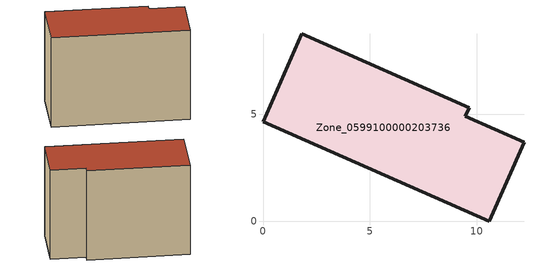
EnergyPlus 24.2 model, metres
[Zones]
Zone_0599100000203736
 floor ground (C_G): 0,4.66 1.8,8.76 9.64,5.3 9.46,4.9 12.2,3.7 10.57,0 z0
 wall outside (C_F): 10.57,0 12.2,3.7 9.46,4.9 9.64,5.3 1.8,8.76 0,4.66 10.57,0 z0:8.41
 roof outside (C_R): 1.8,8.76 0,4.66 10.57,0 12.2,3.7 9.46,4.9 9.64,5.3 z8.41
[BUILDING]
Pand.0599100000203736: North Axis=0; Terrain=City; Loads Convergence Tolerance Value=0.04; Temperature Convergence Tolerance Value=0.4; Solar Distribution=FullExterior; Maximum Number of Warmup Days=25; Minimum Number of Warmup Days=1
[Site:Location]
Rotterdam.The.Hague.AP_ZH_NLD Design_Conditions: Latitude=51.96; Longitude=4.45; Time Zone=1; Elevation=-4.5
[SITE:GROUNDTEMPERATURE:BUILDINGSURFACE]
18, 18, 18, 18, 18, 18, 18, 18, 18, 18, 18, 18
[MATERIAL] Thermal Absorptance=0.9; Solar Absorptance=0.7; Visible Absorptance=0.7
Name | Roughness | Thickness | Conductivity | Density | Specific Heat
G.TI.1946-1964 | MediumSmooth | 0.15 | 1 | 540 | 1210
F.TI.1946-1964 | Rough | 0.3 | 0.857143 | 1920 | 840
R.TI.1946-1964 | MediumRough | 0.2 | 0.277778 | 1500 | 1000
[CONSTRUCTION]
C_G: G.TI.1946-1964
C_F: F.TI.1946-1964
C_R: R.TI.1946-1964
[ZONE]
Zone_0599100000203736: Type=1; Multiplier=1; Ceiling Height=Autocalculate; Volume=Autocalculate; Floor Area=autocalculate; Part of Total Floor Area=Yes
[ZONEINFILTRATION:DESIGNFLOWRATE]
Infil_Zone_0599100000203736: Zone or ZoneList or Space or SpaceList=Zone_0599100000203736; Schedule=AlwaysOn; Design Flow Rate Calculation Method=Flow/Area; Flow Rate per Floor Area=0.003; Constant Term Coefficient=1; Temperature Term Coefficient=0; Velocity Term Coefficient=0; Velocity Squared Term Coefficient=0
[HVACTEMPLATE:ZONE:IDEALLOADSAIRSYSTEM]
Zone_0599100000203736: Maximum Heating Supply Air Temperature=50; Minimum Cooling Supply Air Temperature=13; Maximum Heating Supply Air Humidity Ratio=0.0156; Minimum Cooling Supply Air Humidity Ratio=0.0077; Heating Limit=NoLimit; Cooling Limit=NoLimit; Dehumidification Control Type=ConstantSensibleHeatRatio; Cooling Sensible Heat Ratio=0.7; Dehumidification Setpoint=60; Humidification Control Type=None; Humidification Setpoint=30; Outdoor Air Method=None; Outdoor Air Flow Rate per Person=0.00944; Outdoor Air Flow Rate per Zone Floor Area=0; Outdoor Air Flow Rate per Zone=0; Demand Controlled Ventilation Type=None; Outdoor Air Economizer Type=NoEconomizer; Heat Recovery Type=None; Sensible Heat Recovery Effectiveness=0.7; Latent Heat Recovery Effectiveness=0.65
[ZONECONTROL:THERMOSTAT]
ThermostatControl_Zone_0599100000203736: Zone or ZoneList=Zone_0599100000203736; Control Type Schedule=DualSetpointControlType; Control 1=Thermostat_Zone_0599100000203736; Temperature Difference Between Cutout And Setpoint=0
[THERMOSTATSETPOINT:DUALSETPOINT]
Thermostat_Zone_0599100000203736: Heating Setpoint Temperature Schedule=HeatingSetpoint_Zone_0599100000203736; Cooling Setpoint Temperature Schedule=CoolingSetpoint_Zone_0599100000203736
[SCHEDULE:COMPACT]
HeatingSetpoint_Zone_0599100000203736: Through: 12/31, For: AllDays, Until: 24:00, 21
CoolingSetpoint_Zone_0599100000203736: Through: 12/31, For: AllDays, Until: 24:00, 24
DualSetpointControlType: Through: 12/31, For: AllDays, Until: 24:00, 4
AlwaysOn: Through: 12/31, For: AllDays, Until: 24:00, 1
